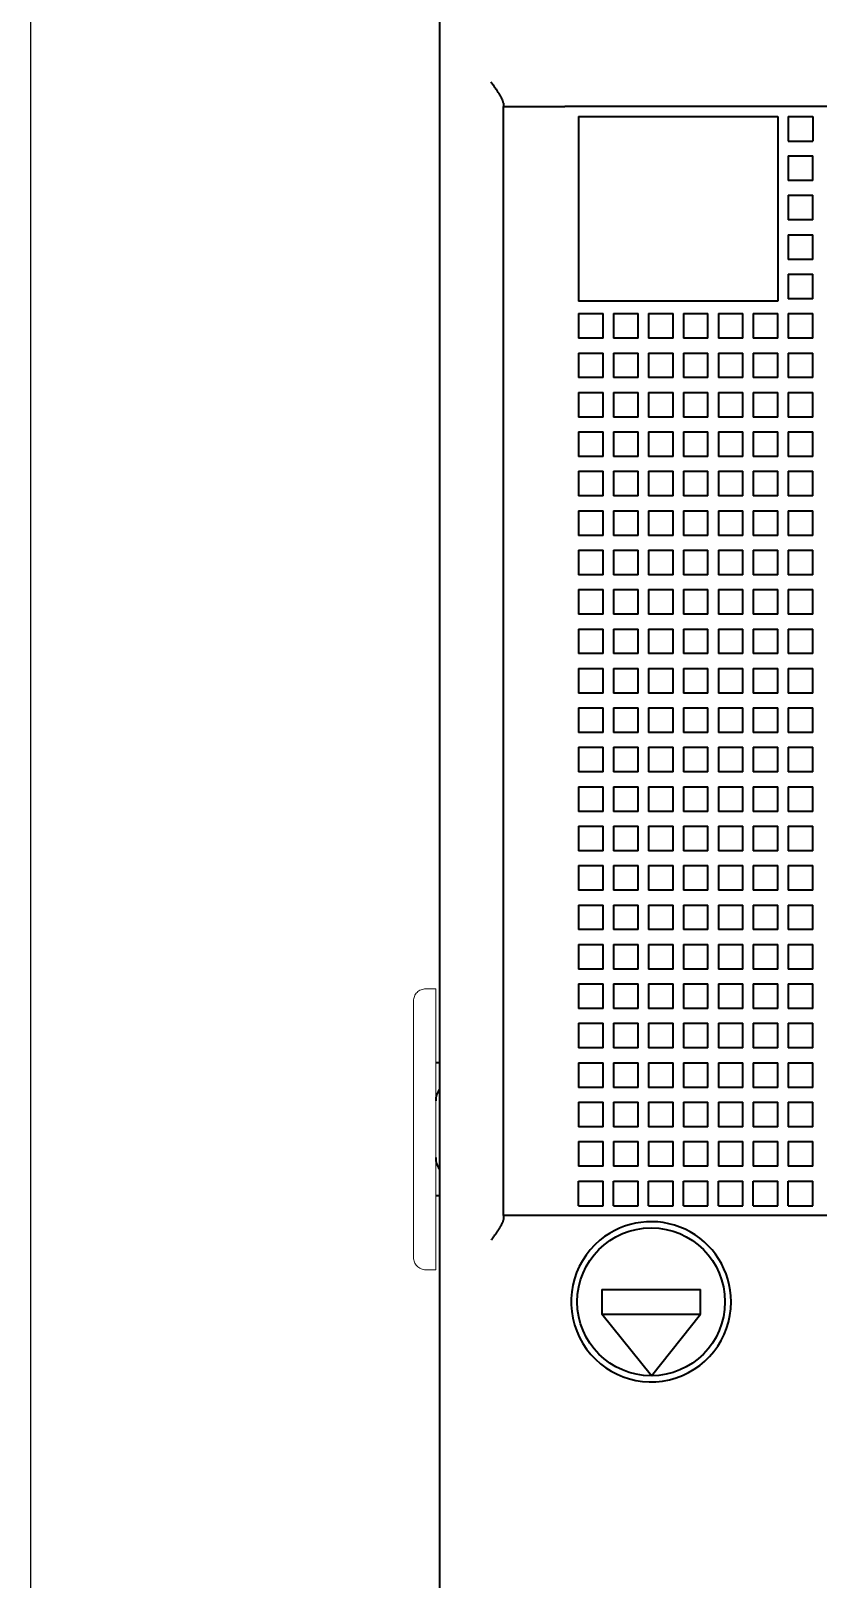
# Model space of a CAD drawing. Header units: millimetres. Extents: x -171 to 6, y 0 to 21.
# Drawn here: x -5.05 to -1.85, y 6.28 to 12.56 of the extents above; entities that cross this region are included whole.
import ezdxf

# ---------------------------------------------------------------- set-up
doc = ezdxf.new("R2010")
doc.units = ezdxf.units.MM
doc.linetypes.add('DASHSPACE', pattern=[30, 12, -18])

msp = doc.modelspace()

# ---------------------------------------------------------------- linework, layer by layer
at = {"color": 7}
msp.add_line((-5.0514, 2.8969), (-5.0514, 18.4169), dxfattribs=at)
at = {"color": 7, "lineweight": 35}
for p, q in [((-3.3927, 15.4369), (-3.3927, 5.8769)), ((-3.1327, 7.7569), (-3.1327, 12.2569)), ((3.7173, 12.2569), (-2.8827, 12.2569)), ((3.7173, 7.7569), (-2.8827, 7.7569))]:
    msp.add_line(p, q, dxfattribs=at)
at = {"color": 7, "lineweight": 35, "ltscale": 0.003349}
for p, q in [((-3.1327, 12.2703), (-3.1327, 12.2569)), ((-3.1327, 7.7569), (-3.1327, 7.7435))]:
    msp.add_line(p, q, dxfattribs=at)
at = {"color": 7, "lineweight": 35, "ltscale": 0.0625}
for p, q in [((-3.1327, 12.2569), (-2.8827, 12.2569)), ((-2.8827, 7.7569), (-3.1327, 7.7569))]:
    msp.add_line(p, q, dxfattribs=at)
at = {"color": 7, "lineweight": 35, "ltscale": 0.025}
for p, q in [((-2.8277, 12.2169), (-2.8277, 12.1169)), ((-2.8277, 12.2169), (-2.7277, 12.2169)), ((-2.6857, 12.2169), (-2.5857, 12.2169)), ((-2.5437, 12.2169), (-2.4437, 12.2169)), ((-2.4017, 12.2169), (-2.3017, 12.2169)), ((-2.2597, 12.2169), (-2.1597, 12.2169)), ((-2.1177, 12.2169), (-2.0177, 12.2169)), ((-1.9757, 12.2169), (-1.9757, 12.1169)), ((-1.9757, 12.2169), (-1.8757, 12.2169)), ((-1.8757, 12.2169), (-1.8757, 12.1169)), ((-1.9757, 12.1169), (-1.8757, 12.1169)), ((-2.8277, 12.0569), (-2.8277, 11.9569)), ((-1.9757, 12.0569), (-1.9757, 11.9569)), ((-1.9757, 12.0569), (-1.8757, 12.0569)), ((-1.8757, 11.9569), (-1.8757, 12.0569)), ((-1.8757, 11.9569), (-1.9757, 11.9569)), ((-2.8277, 11.8969), (-2.8277, 11.7969)), ((-1.9757, 11.8969), (-1.9757, 11.7969)), ((-1.9757, 11.8969), (-1.8757, 11.8969)), ((-1.8757, 11.7969), (-1.8757, 11.8969)), ((-1.8757, 11.7969), (-1.9757, 11.7969)), ((-2.8277, 11.7369), (-2.8277, 11.6369)), ((-1.9757, 11.7369), (-1.9757, 11.6369)), ((-1.9757, 11.7369), (-1.8757, 11.7369)), ((-1.8757, 11.6369), (-1.8757, 11.7369)), ((-1.8757, 11.6369), (-1.9757, 11.6369)), ((-2.8277, 11.5769), (-2.8277, 11.4769)), ((-1.9757, 11.5769), (-1.9757, 11.4769)), ((-1.9757, 11.5769), (-1.8757, 11.5769)), ((-1.8757, 11.4769), (-1.8757, 11.5769)), ((-1.8757, 11.4769), (-1.9757, 11.4769)), ((-2.8277, 11.4169), (-2.8277, 11.3169)), ((-2.8277, 11.4169), (-2.7277, 11.4169)), ((-2.7277, 11.3169), (-2.7277, 11.4169)), ((-2.6857, 11.4169), (-2.6857, 11.3169)), ((-2.6857, 11.4169), (-2.5857, 11.4169)), ((-2.5857, 11.3169), (-2.5857, 11.4169)), ((-2.5437, 11.4169), (-2.5437, 11.3169)), ((-2.5437, 11.4169), (-2.4437, 11.4169)), ((-2.4437, 11.3169), (-2.4437, 11.4169)), ((-2.4017, 11.4169), (-2.4017, 11.3169)), ((-2.4017, 11.4169), (-2.3017, 11.4169)), ((-2.3017, 11.3169), (-2.3017, 11.4169)), ((-2.2597, 11.4169), (-2.2597, 11.3169)), ((-2.2597, 11.4169), (-2.1597, 11.4169)), ((-2.1597, 11.3169), (-2.1597, 11.4169)), ((-2.1177, 11.4169), (-2.1177, 11.3169)), ((-2.1177, 11.4169), (-2.0177, 11.4169)), ((-2.0177, 11.3169), (-2.0177, 11.4169)), ((-1.9757, 11.4169), (-1.9757, 11.3169)), ((-1.9757, 11.4169), (-1.8757, 11.4169)), ((-1.8757, 11.3169), (-1.8757, 11.4169)), ((-2.7277, 11.3169), (-2.8277, 11.3169)), ((-2.5857, 11.3169), (-2.6857, 11.3169)), ((-2.4437, 11.3169), (-2.5437, 11.3169)), ((-2.3017, 11.3169), (-2.4017, 11.3169)), ((-2.1597, 11.3169), (-2.2597, 11.3169)), ((-2.0177, 11.3169), (-2.1177, 11.3169)), ((-1.8757, 11.3169), (-1.9757, 11.3169)), ((-2.8277, 11.2569), (-2.8277, 11.1569)), ((-2.8277, 11.2569), (-2.7277, 11.2569)), ((-2.7277, 11.1569), (-2.7277, 11.2569)), ((-2.6857, 11.2569), (-2.6857, 11.1569)), ((-2.6857, 11.2569), (-2.5857, 11.2569)), ((-2.5857, 11.1569), (-2.5857, 11.2569)), ((-2.5437, 11.2569), (-2.5437, 11.1569)), ((-2.5437, 11.2569), (-2.4437, 11.2569)), ((-2.4437, 11.1569), (-2.4437, 11.2569)), ((-2.4017, 11.2569), (-2.4017, 11.1569)), ((-2.4017, 11.2569), (-2.3017, 11.2569)), ((-2.3017, 11.1569), (-2.3017, 11.2569)), ((-2.2597, 11.2569), (-2.2597, 11.1569)), ((-2.2597, 11.2569), (-2.1597, 11.2569)), ((-2.1597, 11.1569), (-2.1597, 11.2569)), ((-2.1177, 11.2569), (-2.1177, 11.1569)), ((-2.1177, 11.2569), (-2.0177, 11.2569)), ((-2.0177, 11.1569), (-2.0177, 11.2569)), ((-1.9757, 11.2569), (-1.9757, 11.1569)), ((-1.9757, 11.2569), (-1.8757, 11.2569)), ((-1.8757, 11.1569), (-1.8757, 11.2569)), ((-2.7277, 11.1569), (-2.8277, 11.1569)), ((-2.5857, 11.1569), (-2.6857, 11.1569)), ((-2.4437, 11.1569), (-2.5437, 11.1569)), ((-2.3017, 11.1569), (-2.4017, 11.1569)), ((-2.1597, 11.1569), (-2.2597, 11.1569)), ((-2.0177, 11.1569), (-2.1177, 11.1569)), ((-1.8757, 11.1569), (-1.9757, 11.1569)), ((-2.8277, 11.0969), (-2.8277, 10.9969)), ((-2.8277, 11.0969), (-2.7277, 11.0969)), ((-2.7277, 10.9969), (-2.7277, 11.0969)), ((-2.6857, 11.0969), (-2.6857, 10.9969)), ((-2.6857, 11.0969), (-2.5857, 11.0969)), ((-2.5857, 10.9969), (-2.5857, 11.0969)), ((-2.5437, 11.0969), (-2.5437, 10.9969)), ((-2.5437, 11.0969), (-2.4437, 11.0969)), ((-2.4437, 10.9969), (-2.4437, 11.0969)), ((-2.4017, 11.0969), (-2.4017, 10.9969)), ((-2.4017, 11.0969), (-2.3017, 11.0969)), ((-2.3017, 10.9969), (-2.3017, 11.0969)), ((-2.2597, 11.0969), (-2.2597, 10.9969)), ((-2.2597, 11.0969), (-2.1597, 11.0969)), ((-2.1597, 10.9969), (-2.1597, 11.0969)), ((-2.1177, 11.0969), (-2.1177, 10.9969)), ((-2.1177, 11.0969), (-2.0177, 11.0969)), ((-2.0177, 10.9969), (-2.0177, 11.0969)), ((-1.9757, 11.0969), (-1.9757, 10.9969)), ((-1.9757, 11.0969), (-1.8757, 11.0969)), ((-1.8757, 10.9969), (-1.8757, 11.0969)), ((-2.7277, 10.9969), (-2.8277, 10.9969)), ((-2.5857, 10.9969), (-2.6857, 10.9969)), ((-2.4437, 10.9969), (-2.5437, 10.9969)), ((-2.3017, 10.9969), (-2.4017, 10.9969)), ((-2.1597, 10.9969), (-2.2597, 10.9969)), ((-2.0177, 10.9969), (-2.1177, 10.9969)), ((-1.8757, 10.9969), (-1.9757, 10.9969)), ((-2.8277, 10.9369), (-2.8277, 10.8369)), ((-2.8277, 10.9369), (-2.7277, 10.9369)), ((-2.7277, 10.8369), (-2.7277, 10.9369)), ((-2.6857, 10.9369), (-2.6857, 10.8369)), ((-2.6857, 10.9369), (-2.5857, 10.9369)), ((-2.5857, 10.8369), (-2.5857, 10.9369)), ((-2.5437, 10.9369), (-2.5437, 10.8369)), ((-2.5437, 10.9369), (-2.4437, 10.9369)), ((-2.4437, 10.8369), (-2.4437, 10.9369)), ((-2.4017, 10.9369), (-2.4017, 10.8369)), ((-2.4017, 10.9369), (-2.3017, 10.9369)), ((-2.3017, 10.8369), (-2.3017, 10.9369)), ((-2.2597, 10.9369), (-2.2597, 10.8369)), ((-2.2597, 10.9369), (-2.1597, 10.9369)), ((-2.1597, 10.8369), (-2.1597, 10.9369)), ((-2.1177, 10.9369), (-2.1177, 10.8369)), ((-2.1177, 10.9369), (-2.0177, 10.9369)), ((-2.0177, 10.8369), (-2.0177, 10.9369)), ((-1.9757, 10.9369), (-1.9757, 10.8369)), ((-1.9757, 10.9369), (-1.8757, 10.9369)), ((-1.8757, 10.8369), (-1.8757, 10.9369)), ((-2.7277, 10.8369), (-2.8277, 10.8369)), ((-2.5857, 10.8369), (-2.6857, 10.8369)), ((-2.4437, 10.8369), (-2.5437, 10.8369)), ((-2.3017, 10.8369), (-2.4017, 10.8369)), ((-2.1597, 10.8369), (-2.2597, 10.8369)), ((-2.0177, 10.8369), (-2.1177, 10.8369)), ((-1.8757, 10.8369), (-1.9757, 10.8369)), ((-2.8277, 10.7769), (-2.8277, 10.6769)), ((-2.8277, 10.7769), (-2.7277, 10.7769)), ((-2.7277, 10.6769), (-2.7277, 10.7769)), ((-2.6857, 10.7769), (-2.6857, 10.6769)), ((-2.6857, 10.7769), (-2.5857, 10.7769)), ((-2.5857, 10.6769), (-2.5857, 10.7769)), ((-2.5437, 10.7769), (-2.5437, 10.6769)), ((-2.5437, 10.7769), (-2.4437, 10.7769)), ((-2.4437, 10.6769), (-2.4437, 10.7769)), ((-2.4017, 10.7769), (-2.4017, 10.6769)), ((-2.4017, 10.7769), (-2.3017, 10.7769)), ((-2.3017, 10.6769), (-2.3017, 10.7769)), ((-2.2597, 10.7769), (-2.2597, 10.6769)), ((-2.2597, 10.7769), (-2.1597, 10.7769)), ((-2.1597, 10.6769), (-2.1597, 10.7769)), ((-2.1177, 10.7769), (-2.1177, 10.6769)), ((-2.1177, 10.7769), (-2.0177, 10.7769)), ((-2.0177, 10.6769), (-2.0177, 10.7769)), ((-1.9757, 10.7769), (-1.9757, 10.6769)), ((-1.9757, 10.7769), (-1.8757, 10.7769)), ((-1.8757, 10.6769), (-1.8757, 10.7769)), ((-2.7277, 10.6769), (-2.8277, 10.6769)), ((-2.8277, 10.6169), (-2.8277, 10.5169)), ((-2.8277, 10.6169), (-2.7277, 10.6169)), ((-2.7277, 10.5169), (-2.7277, 10.6169)), ((-2.5857, 10.6769), (-2.6857, 10.6769)), ((-2.6857, 10.6169), (-2.6857, 10.5169)), ((-2.6857, 10.6169), (-2.5857, 10.6169)), ((-2.5857, 10.5169), (-2.5857, 10.6169)), ((-2.4437, 10.6769), (-2.5437, 10.6769)), ((-2.5437, 10.6169), (-2.5437, 10.5169)), ((-2.5437, 10.6169), (-2.4437, 10.6169)), ((-2.4437, 10.5169), (-2.4437, 10.6169)), ((-2.3017, 10.6769), (-2.4017, 10.6769)), ((-2.4017, 10.6169), (-2.4017, 10.5169)), ((-2.4017, 10.6169), (-2.3017, 10.6169)), ((-2.3017, 10.5169), (-2.3017, 10.6169)), ((-2.1597, 10.6769), (-2.2597, 10.6769)), ((-2.2597, 10.6169), (-2.2597, 10.5169)), ((-2.2597, 10.6169), (-2.1597, 10.6169)), ((-2.1597, 10.5169), (-2.1597, 10.6169)), ((-2.0177, 10.6769), (-2.1177, 10.6769)), ((-2.1177, 10.6169), (-2.1177, 10.5169)), ((-2.1177, 10.6169), (-2.0177, 10.6169)), ((-2.0177, 10.5169), (-2.0177, 10.6169)), ((-1.8757, 10.6769), (-1.9757, 10.6769)), ((-1.9757, 10.6169), (-1.9757, 10.5169)), ((-1.9757, 10.6169), (-1.8757, 10.6169)), ((-1.8757, 10.5169), (-1.8757, 10.6169)), ((-2.7277, 10.5169), (-2.8277, 10.5169)), ((-2.5857, 10.5169), (-2.6857, 10.5169)), ((-2.4437, 10.5169), (-2.5437, 10.5169)), ((-2.3017, 10.5169), (-2.4017, 10.5169)), ((-2.1597, 10.5169), (-2.2597, 10.5169)), ((-2.0177, 10.5169), (-2.1177, 10.5169)), ((-1.8757, 10.5169), (-1.9757, 10.5169)), ((-2.8277, 10.4569), (-2.8277, 10.3569)), ((-2.8277, 10.4569), (-2.7277, 10.4569)), ((-2.7277, 10.3569), (-2.7277, 10.4569)), ((-2.6857, 10.4569), (-2.6857, 10.3569)), ((-2.6857, 10.4569), (-2.5857, 10.4569)), ((-2.5857, 10.3569), (-2.5857, 10.4569)), ((-2.5437, 10.4569), (-2.5437, 10.3569)), ((-2.5437, 10.4569), (-2.4437, 10.4569)), ((-2.4437, 10.3569), (-2.4437, 10.4569)), ((-2.4017, 10.4569), (-2.4017, 10.3569)), ((-2.4017, 10.4569), (-2.3017, 10.4569)), ((-2.3017, 10.3569), (-2.3017, 10.4569)), ((-2.2597, 10.4569), (-2.2597, 10.3569)), ((-2.2597, 10.4569), (-2.1597, 10.4569)), ((-2.1597, 10.3569), (-2.1597, 10.4569)), ((-2.1177, 10.4569), (-2.1177, 10.3569)), ((-2.1177, 10.4569), (-2.0177, 10.4569)), ((-2.0177, 10.3569), (-2.0177, 10.4569)), ((-1.9757, 10.4569), (-1.9757, 10.3569)), ((-1.9757, 10.4569), (-1.8757, 10.4569)), ((-1.8757, 10.3569), (-1.8757, 10.4569)), ((-2.7277, 10.3569), (-2.8277, 10.3569)), ((-2.5857, 10.3569), (-2.6857, 10.3569)), ((-2.4437, 10.3569), (-2.5437, 10.3569)), ((-2.3017, 10.3569), (-2.4017, 10.3569)), ((-2.1597, 10.3569), (-2.2597, 10.3569)), ((-2.0177, 10.3569), (-2.1177, 10.3569)), ((-1.8757, 10.3569), (-1.9757, 10.3569)), ((-2.8277, 10.2969), (-2.8277, 10.1969)), ((-2.8277, 10.2969), (-2.7277, 10.2969)), ((-2.7277, 10.1969), (-2.7277, 10.2969)), ((-2.6857, 10.2969), (-2.6857, 10.1969)), ((-2.6857, 10.2969), (-2.5857, 10.2969)), ((-2.5857, 10.1969), (-2.5857, 10.2969)), ((-2.5437, 10.2969), (-2.5437, 10.1969)), ((-2.5437, 10.2969), (-2.4437, 10.2969)), ((-2.4437, 10.1969), (-2.4437, 10.2969)), ((-2.4017, 10.2969), (-2.4017, 10.1969)), ((-2.4017, 10.2969), (-2.3017, 10.2969)), ((-2.3017, 10.1969), (-2.3017, 10.2969)), ((-2.2597, 10.2969), (-2.2597, 10.1969)), ((-2.2597, 10.2969), (-2.1597, 10.2969)), ((-2.1597, 10.1969), (-2.1597, 10.2969)), ((-2.1177, 10.2969), (-2.1177, 10.1969)), ((-2.1177, 10.2969), (-2.0177, 10.2969)), ((-2.0177, 10.1969), (-2.0177, 10.2969)), ((-1.9757, 10.2969), (-1.9757, 10.1969)), ((-1.9757, 10.2969), (-1.8757, 10.2969)), ((-1.8757, 10.1969), (-1.8757, 10.2969)), ((-2.7277, 10.1969), (-2.8277, 10.1969)), ((-2.5857, 10.1969), (-2.6857, 10.1969)), ((-2.4437, 10.1969), (-2.5437, 10.1969)), ((-2.3017, 10.1969), (-2.4017, 10.1969)), ((-2.1597, 10.1969), (-2.2597, 10.1969)), ((-2.0177, 10.1969), (-2.1177, 10.1969)), ((-1.8757, 10.1969), (-1.9757, 10.1969)), ((-2.8277, 10.1369), (-2.8277, 10.0369)), ((-2.8277, 10.1369), (-2.7277, 10.1369)), ((-2.7277, 10.0369), (-2.7277, 10.1369)), ((-2.6857, 10.1369), (-2.6857, 10.0369)), ((-2.6857, 10.1369), (-2.5857, 10.1369)), ((-2.5857, 10.0369), (-2.5857, 10.1369)), ((-2.5437, 10.1369), (-2.5437, 10.0369)), ((-2.5437, 10.1369), (-2.4437, 10.1369)), ((-2.4437, 10.0369), (-2.4437, 10.1369)), ((-2.4017, 10.1369), (-2.4017, 10.0369)), ((-2.4017, 10.1369), (-2.3017, 10.1369)), ((-2.3017, 10.0369), (-2.3017, 10.1369)), ((-2.2597, 10.1369), (-2.2597, 10.0369)), ((-2.2597, 10.1369), (-2.1597, 10.1369)), ((-2.1597, 10.0369), (-2.1597, 10.1369)), ((-2.1177, 10.1369), (-2.1177, 10.0369)), ((-2.1177, 10.1369), (-2.0177, 10.1369)), ((-2.0177, 10.0369), (-2.0177, 10.1369)), ((-1.9757, 10.1369), (-1.9757, 10.0369)), ((-1.9757, 10.1369), (-1.8757, 10.1369)), ((-1.8757, 10.0369), (-1.8757, 10.1369)), ((-2.7277, 10.0369), (-2.8277, 10.0369)), ((-2.5857, 10.0369), (-2.6857, 10.0369)), ((-2.4437, 10.0369), (-2.5437, 10.0369)), ((-2.3017, 10.0369), (-2.4017, 10.0369)), ((-2.1597, 10.0369), (-2.2597, 10.0369)), ((-2.0177, 10.0369), (-2.1177, 10.0369)), ((-1.8757, 10.0369), (-1.9757, 10.0369)), ((-2.8277, 9.9769), (-2.8277, 9.8769)), ((-2.8277, 9.9769), (-2.7277, 9.9769)), ((-2.7277, 9.8769), (-2.7277, 9.9769)), ((-2.6857, 9.9769), (-2.6857, 9.8769)), ((-2.6857, 9.9769), (-2.5857, 9.9769)), ((-2.5857, 9.8769), (-2.5857, 9.9769)), ((-2.5437, 9.9769), (-2.5437, 9.8769)), ((-2.5437, 9.9769), (-2.4437, 9.9769)), ((-2.4437, 9.8769), (-2.4437, 9.9769)), ((-2.4017, 9.9769), (-2.4017, 9.8769)), ((-2.4017, 9.9769), (-2.3017, 9.9769)), ((-2.3017, 9.8769), (-2.3017, 9.9769)), ((-2.2597, 9.9769), (-2.2597, 9.8769)), ((-2.2597, 9.9769), (-2.1597, 9.9769)), ((-2.1597, 9.8769), (-2.1597, 9.9769)), ((-2.1177, 9.9769), (-2.1177, 9.8769)), ((-2.1177, 9.9769), (-2.0177, 9.9769)), ((-2.0177, 9.8769), (-2.0177, 9.9769)), ((-1.9757, 9.9769), (-1.9757, 9.8769)), ((-1.9757, 9.9769), (-1.8757, 9.9769)), ((-1.8757, 9.8769), (-1.8757, 9.9769)), ((-2.7277, 9.8769), (-2.8277, 9.8769)), ((-2.5857, 9.8769), (-2.6857, 9.8769)), ((-2.4437, 9.8769), (-2.5437, 9.8769)), ((-2.3017, 9.8769), (-2.4017, 9.8769)), ((-2.1597, 9.8769), (-2.2597, 9.8769)), ((-2.0177, 9.8769), (-2.1177, 9.8769)), ((-1.8757, 9.8769), (-1.9757, 9.8769)), ((-2.8277, 9.8169), (-2.8277, 9.7169)), ((-2.8277, 9.8169), (-2.7277, 9.8169)), ((-2.7277, 9.7169), (-2.7277, 9.8169)), ((-2.6857, 9.8169), (-2.6857, 9.7169)), ((-2.6857, 9.8169), (-2.5857, 9.8169)), ((-2.5857, 9.7169), (-2.5857, 9.8169)), ((-2.5437, 9.8169), (-2.5437, 9.7169)), ((-2.5437, 9.8169), (-2.4437, 9.8169)), ((-2.4437, 9.7169), (-2.4437, 9.8169)), ((-2.4017, 9.8169), (-2.4017, 9.7169)), ((-2.4017, 9.8169), (-2.3017, 9.8169)), ((-2.3017, 9.7169), (-2.3017, 9.8169)), ((-2.2597, 9.8169), (-2.2597, 9.7169)), ((-2.2597, 9.8169), (-2.1597, 9.8169)), ((-2.1597, 9.7169), (-2.1597, 9.8169)), ((-2.1177, 9.8169), (-2.1177, 9.7169)), ((-2.1177, 9.8169), (-2.0177, 9.8169)), ((-2.0177, 9.7169), (-2.0177, 9.8169)), ((-1.9757, 9.8169), (-1.9757, 9.7169)), ((-1.9757, 9.8169), (-1.8757, 9.8169)), ((-1.8757, 9.7169), (-1.8757, 9.8169)), ((-2.7277, 9.7169), (-2.8277, 9.7169)), ((-2.5857, 9.7169), (-2.6857, 9.7169)), ((-2.4437, 9.7169), (-2.5437, 9.7169)), ((-2.3017, 9.7169), (-2.4017, 9.7169)), ((-2.1597, 9.7169), (-2.2597, 9.7169)), ((-2.0177, 9.7169), (-2.1177, 9.7169)), ((-1.8757, 9.7169), (-1.9757, 9.7169)), ((-2.8277, 9.6569), (-2.8277, 9.5569)), ((-2.8277, 9.6569), (-2.7277, 9.6569)), ((-2.7277, 9.5569), (-2.7277, 9.6569)), ((-2.6857, 9.6569), (-2.6857, 9.5569)), ((-2.6857, 9.6569), (-2.5857, 9.6569)), ((-2.5857, 9.5569), (-2.5857, 9.6569)), ((-2.5437, 9.6569), (-2.5437, 9.5569)), ((-2.5437, 9.6569), (-2.4437, 9.6569)), ((-2.4437, 9.5569), (-2.4437, 9.6569)), ((-2.4017, 9.6569), (-2.4017, 9.5569)), ((-2.4017, 9.6569), (-2.3017, 9.6569)), ((-2.3017, 9.5569), (-2.3017, 9.6569)), ((-2.2597, 9.6569), (-2.2597, 9.5569)), ((-2.2597, 9.6569), (-2.1597, 9.6569)), ((-2.1597, 9.5569), (-2.1597, 9.6569)), ((-2.1177, 9.6569), (-2.1177, 9.5569)), ((-2.1177, 9.6569), (-2.0177, 9.6569)), ((-2.0177, 9.5569), (-2.0177, 9.6569)), ((-1.9757, 9.6569), (-1.9757, 9.5569)), ((-1.9757, 9.6569), (-1.8757, 9.6569)), ((-1.8757, 9.5569), (-1.8757, 9.6569)), ((-2.7277, 9.5569), (-2.8277, 9.5569)), ((-2.5857, 9.5569), (-2.6857, 9.5569)), ((-2.4437, 9.5569), (-2.5437, 9.5569)), ((-2.3017, 9.5569), (-2.4017, 9.5569)), ((-2.1597, 9.5569), (-2.2597, 9.5569)), ((-2.0177, 9.5569), (-2.1177, 9.5569)), ((-1.8757, 9.5569), (-1.9757, 9.5569)), ((-2.8277, 9.4969), (-2.8277, 9.3969)), ((-2.8277, 9.4969), (-2.7277, 9.4969)), ((-2.7277, 9.3969), (-2.7277, 9.4969)), ((-2.6857, 9.4969), (-2.6857, 9.3969)), ((-2.6857, 9.4969), (-2.5857, 9.4969)), ((-2.5857, 9.3969), (-2.5857, 9.4969)), ((-2.5437, 9.4969), (-2.5437, 9.3969)), ((-2.5437, 9.4969), (-2.4437, 9.4969)), ((-2.4437, 9.3969), (-2.4437, 9.4969)), ((-2.4017, 9.4969), (-2.4017, 9.3969)), ((-2.4017, 9.4969), (-2.3017, 9.4969)), ((-2.3017, 9.3969), (-2.3017, 9.4969)), ((-2.2597, 9.4969), (-2.2597, 9.3969)), ((-2.2597, 9.4969), (-2.1597, 9.4969)), ((-2.1597, 9.3969), (-2.1597, 9.4969)), ((-2.1177, 9.4969), (-2.1177, 9.3969)), ((-2.1177, 9.4969), (-2.0177, 9.4969)), ((-2.0177, 9.3969), (-2.0177, 9.4969)), ((-1.9757, 9.4969), (-1.9757, 9.3969)), ((-1.9757, 9.4969), (-1.8757, 9.4969)), ((-1.8757, 9.3969), (-1.8757, 9.4969)), ((-2.7277, 9.3969), (-2.8277, 9.3969)), ((-2.5857, 9.3969), (-2.6857, 9.3969)), ((-2.4437, 9.3969), (-2.5437, 9.3969)), ((-2.3017, 9.3969), (-2.4017, 9.3969)), ((-2.1597, 9.3969), (-2.2597, 9.3969)), ((-2.0177, 9.3969), (-2.1177, 9.3969)), ((-1.8757, 9.3969), (-1.9757, 9.3969)), ((-2.8277, 9.3369), (-2.8277, 9.2369)), ((-2.8277, 9.3369), (-2.7277, 9.3369)), ((-2.7277, 9.2369), (-2.7277, 9.3369)), ((-2.6857, 9.3369), (-2.6857, 9.2369)), ((-2.6857, 9.3369), (-2.5857, 9.3369)), ((-2.5857, 9.2369), (-2.5857, 9.3369)), ((-2.5437, 9.3369), (-2.5437, 9.2369)), ((-2.5437, 9.3369), (-2.4437, 9.3369)), ((-2.4437, 9.2369), (-2.4437, 9.3369)), ((-2.4017, 9.3369), (-2.4017, 9.2369)), ((-2.4017, 9.3369), (-2.3017, 9.3369)), ((-2.3017, 9.2369), (-2.3017, 9.3369)), ((-2.2597, 9.3369), (-2.2597, 9.2369)), ((-2.2597, 9.3369), (-2.1597, 9.3369)), ((-2.1597, 9.2369), (-2.1597, 9.3369)), ((-2.1177, 9.3369), (-2.1177, 9.2369)), ((-2.1177, 9.3369), (-2.0177, 9.3369)), ((-2.0177, 9.2369), (-2.0177, 9.3369)), ((-1.9757, 9.3369), (-1.9757, 9.2369)), ((-1.9757, 9.3369), (-1.8757, 9.3369)), ((-1.8757, 9.2369), (-1.8757, 9.3369)), ((-2.7277, 9.2369), (-2.8277, 9.2369)), ((-2.5857, 9.2369), (-2.6857, 9.2369)), ((-2.4437, 9.2369), (-2.5437, 9.2369)), ((-2.3017, 9.2369), (-2.4017, 9.2369)), ((-2.1597, 9.2369), (-2.2597, 9.2369)), ((-2.0177, 9.2369), (-2.1177, 9.2369)), ((-1.8757, 9.2369), (-1.9757, 9.2369)), ((-2.8277, 9.1769), (-2.8277, 9.0769)), ((-2.8277, 9.1769), (-2.7277, 9.1769)), ((-2.7277, 9.0769), (-2.7277, 9.1769)), ((-2.6857, 9.1769), (-2.6857, 9.0769)), ((-2.6857, 9.1769), (-2.5857, 9.1769)), ((-2.5857, 9.0769), (-2.5857, 9.1769)), ((-2.5437, 9.1769), (-2.5437, 9.0769)), ((-2.5437, 9.1769), (-2.4437, 9.1769)), ((-2.4437, 9.0769), (-2.4437, 9.1769)), ((-2.4017, 9.1769), (-2.4017, 9.0769)), ((-2.4017, 9.1769), (-2.3017, 9.1769)), ((-2.3017, 9.0769), (-2.3017, 9.1769)), ((-2.2597, 9.1769), (-2.2597, 9.0769)), ((-2.2597, 9.1769), (-2.1597, 9.1769)), ((-2.1597, 9.0769), (-2.1597, 9.1769)), ((-2.1177, 9.1769), (-2.1177, 9.0769)), ((-2.1177, 9.1769), (-2.0177, 9.1769)), ((-2.0177, 9.0769), (-2.0177, 9.1769)), ((-1.9757, 9.1769), (-1.9757, 9.0769)), ((-1.9757, 9.1769), (-1.8757, 9.1769)), ((-1.8757, 9.0769), (-1.8757, 9.1769)), ((-2.7277, 9.0769), (-2.8277, 9.0769)), ((-2.5857, 9.0769), (-2.6857, 9.0769)), ((-2.4437, 9.0769), (-2.5437, 9.0769)), ((-2.3017, 9.0769), (-2.4017, 9.0769)), ((-2.1597, 9.0769), (-2.2597, 9.0769)), ((-2.0177, 9.0769), (-2.1177, 9.0769)), ((-1.8757, 9.0769), (-1.9757, 9.0769)), ((-2.8277, 9.0169), (-2.8277, 8.9169)), ((-2.8277, 9.0169), (-2.7277, 9.0169)), ((-2.7277, 8.9169), (-2.7277, 9.0169)), ((-2.6857, 9.0169), (-2.6857, 8.9169)), ((-2.6857, 9.0169), (-2.5857, 9.0169)), ((-2.5857, 8.9169), (-2.5857, 9.0169)), ((-2.5437, 9.0169), (-2.5437, 8.9169)), ((-2.5437, 9.0169), (-2.4437, 9.0169)), ((-2.4437, 8.9169), (-2.4437, 9.0169)), ((-2.4017, 9.0169), (-2.4017, 8.9169)), ((-2.4017, 9.0169), (-2.3017, 9.0169)), ((-2.3017, 8.9169), (-2.3017, 9.0169)), ((-2.2597, 9.0169), (-2.2597, 8.9169)), ((-2.2597, 9.0169), (-2.1597, 9.0169)), ((-2.1597, 8.9169), (-2.1597, 9.0169)), ((-2.1177, 9.0169), (-2.1177, 8.9169)), ((-2.1177, 9.0169), (-2.0177, 9.0169)), ((-2.0177, 8.9169), (-2.0177, 9.0169)), ((-1.9757, 9.0169), (-1.9757, 8.9169)), ((-1.9757, 9.0169), (-1.8757, 9.0169)), ((-1.8757, 8.9169), (-1.8757, 9.0169)), ((-2.7277, 8.9169), (-2.8277, 8.9169)), ((-2.5857, 8.9169), (-2.6857, 8.9169)), ((-2.4437, 8.9169), (-2.5437, 8.9169)), ((-2.3017, 8.9169), (-2.4017, 8.9169)), ((-2.1597, 8.9169), (-2.2597, 8.9169)), ((-2.0177, 8.9169), (-2.1177, 8.9169)), ((-1.8757, 8.9169), (-1.9757, 8.9169)), ((-2.8277, 8.8569), (-2.8277, 8.7569)), ((-2.8277, 8.8569), (-2.7277, 8.8569)), ((-2.7277, 8.7569), (-2.7277, 8.8569)), ((-2.6857, 8.8569), (-2.6857, 8.7569)), ((-2.6857, 8.8569), (-2.5857, 8.8569)), ((-2.5857, 8.7569), (-2.5857, 8.8569)), ((-2.5437, 8.8569), (-2.5437, 8.7569)), ((-2.5437, 8.8569), (-2.4437, 8.8569)), ((-2.4437, 8.7569), (-2.4437, 8.8569)), ((-2.4017, 8.8569), (-2.4017, 8.7569)), ((-2.4017, 8.8569), (-2.3017, 8.8569)), ((-2.3017, 8.7569), (-2.3017, 8.8569)), ((-2.2597, 8.8569), (-2.2597, 8.7569)), ((-2.2597, 8.8569), (-2.1597, 8.8569)), ((-2.1597, 8.7569), (-2.1597, 8.8569)), ((-2.1177, 8.8569), (-2.1177, 8.7569)), ((-2.1177, 8.8569), (-2.0177, 8.8569)), ((-2.0177, 8.7569), (-2.0177, 8.8569)), ((-1.9757, 8.8569), (-1.9757, 8.7569)), ((-1.9757, 8.8569), (-1.8757, 8.8569)), ((-1.8757, 8.7569), (-1.8757, 8.8569)), ((-2.7277, 8.7569), (-2.8277, 8.7569)), ((-2.5857, 8.7569), (-2.6857, 8.7569)), ((-2.4437, 8.7569), (-2.5437, 8.7569)), ((-2.3017, 8.7569), (-2.4017, 8.7569)), ((-2.1597, 8.7569), (-2.2597, 8.7569)), ((-2.0177, 8.7569), (-2.1177, 8.7569)), ((-1.8757, 8.7569), (-1.9757, 8.7569)), ((-2.8277, 8.6969), (-2.8277, 8.5969)), ((-2.8277, 8.6969), (-2.7277, 8.6969)), ((-2.7277, 8.5969), (-2.7277, 8.6969)), ((-2.6857, 8.6969), (-2.6857, 8.5969)), ((-2.6857, 8.6969), (-2.5857, 8.6969)), ((-2.5857, 8.5969), (-2.5857, 8.6969)), ((-2.5437, 8.6969), (-2.5437, 8.5969)), ((-2.5437, 8.6969), (-2.4437, 8.6969)), ((-2.4437, 8.5969), (-2.4437, 8.6969)), ((-2.4017, 8.6969), (-2.4017, 8.5969)), ((-2.4017, 8.6969), (-2.3017, 8.6969)), ((-2.3017, 8.5969), (-2.3017, 8.6969)), ((-2.2597, 8.6969), (-2.2597, 8.5969)), ((-2.2597, 8.6969), (-2.1597, 8.6969)), ((-2.1597, 8.5969), (-2.1597, 8.6969)), ((-2.1177, 8.6969), (-2.1177, 8.5969)), ((-2.1177, 8.6969), (-2.0177, 8.6969)), ((-2.0177, 8.5969), (-2.0177, 8.6969)), ((-1.9757, 8.6969), (-1.9757, 8.5969)), ((-1.9757, 8.6969), (-1.8757, 8.6969)), ((-1.8757, 8.5969), (-1.8757, 8.6969)), ((-2.7277, 8.5969), (-2.8277, 8.5969)), ((-2.5857, 8.5969), (-2.6857, 8.5969)), ((-2.4437, 8.5969), (-2.5437, 8.5969)), ((-2.3017, 8.5969), (-2.4017, 8.5969)), ((-2.1597, 8.5969), (-2.2597, 8.5969)), ((-2.0177, 8.5969), (-2.1177, 8.5969)), ((-1.8757, 8.5969), (-1.9757, 8.5969)), ((-2.8277, 8.5369), (-2.8277, 8.4369)), ((-2.8277, 8.5369), (-2.7277, 8.5369)), ((-2.7277, 8.4369), (-2.7277, 8.5369)), ((-2.6857, 8.5369), (-2.6857, 8.4369)), ((-2.6857, 8.5369), (-2.5857, 8.5369)), ((-2.5857, 8.4369), (-2.5857, 8.5369)), ((-2.5437, 8.5369), (-2.5437, 8.4369)), ((-2.5437, 8.5369), (-2.4437, 8.5369)), ((-2.4437, 8.4369), (-2.4437, 8.5369)), ((-2.4017, 8.5369), (-2.4017, 8.4369)), ((-2.4017, 8.5369), (-2.3017, 8.5369)), ((-2.3017, 8.4369), (-2.3017, 8.5369)), ((-2.2597, 8.5369), (-2.2597, 8.4369)), ((-2.2597, 8.5369), (-2.1597, 8.5369)), ((-2.1597, 8.4369), (-2.1597, 8.5369)), ((-2.1177, 8.5369), (-2.1177, 8.4369)), ((-2.1177, 8.5369), (-2.0177, 8.5369)), ((-2.0177, 8.4369), (-2.0177, 8.5369)), ((-1.9757, 8.5369), (-1.9757, 8.4369)), ((-1.9757, 8.5369), (-1.8757, 8.5369)), ((-1.8757, 8.4369), (-1.8757, 8.5369)), ((-2.7277, 8.4369), (-2.8277, 8.4369)), ((-2.5857, 8.4369), (-2.6857, 8.4369)), ((-2.4437, 8.4369), (-2.5437, 8.4369)), ((-2.3017, 8.4369), (-2.4017, 8.4369)), ((-2.1597, 8.4369), (-2.2597, 8.4369)), ((-2.0177, 8.4369), (-2.1177, 8.4369)), ((-1.8757, 8.4369), (-1.9757, 8.4369)), ((-2.8277, 8.3769), (-2.8277, 8.2769)), ((-2.8277, 8.3769), (-2.7277, 8.3769)), ((-2.7277, 8.2769), (-2.7277, 8.3769)), ((-2.6857, 8.3769), (-2.6857, 8.2769)), ((-2.6857, 8.3769), (-2.5857, 8.3769)), ((-2.5857, 8.2769), (-2.5857, 8.3769)), ((-2.5437, 8.3769), (-2.5437, 8.2769)), ((-2.5437, 8.3769), (-2.4437, 8.3769)), ((-2.4437, 8.2769), (-2.4437, 8.3769)), ((-2.4017, 8.3769), (-2.4017, 8.2769)), ((-2.4017, 8.3769), (-2.3017, 8.3769)), ((-2.3017, 8.2769), (-2.3017, 8.3769)), ((-2.2597, 8.3769), (-2.2597, 8.2769)), ((-2.2597, 8.3769), (-2.1597, 8.3769)), ((-2.1597, 8.2769), (-2.1597, 8.3769)), ((-2.1177, 8.3769), (-2.1177, 8.2769)), ((-2.1177, 8.3769), (-2.0177, 8.3769)), ((-2.0177, 8.2769), (-2.0177, 8.3769)), ((-1.9757, 8.3769), (-1.9757, 8.2769)), ((-1.9757, 8.3769), (-1.8757, 8.3769)), ((-1.8757, 8.2769), (-1.8757, 8.3769)), ((-2.7277, 8.2769), (-2.8277, 8.2769)), ((-2.5857, 8.2769), (-2.6857, 8.2769)), ((-2.4437, 8.2769), (-2.5437, 8.2769)), ((-2.3017, 8.2769), (-2.4017, 8.2769)), ((-2.1597, 8.2769), (-2.2597, 8.2769)), ((-2.0177, 8.2769), (-2.1177, 8.2769)), ((-1.8757, 8.2769), (-1.9757, 8.2769)), ((-2.8277, 8.2169), (-2.8277, 8.1169)), ((-2.8277, 8.2169), (-2.7277, 8.2169)), ((-2.7277, 8.1169), (-2.7277, 8.2169)), ((-2.6857, 8.2169), (-2.6857, 8.1169)), ((-2.6857, 8.2169), (-2.5857, 8.2169)), ((-2.5857, 8.1169), (-2.5857, 8.2169)), ((-2.5437, 8.2169), (-2.5437, 8.1169)), ((-2.5437, 8.2169), (-2.4437, 8.2169)), ((-2.4437, 8.1169), (-2.4437, 8.2169)), ((-2.4017, 8.2169), (-2.4017, 8.1169)), ((-2.4017, 8.2169), (-2.3017, 8.2169)), ((-2.3017, 8.1169), (-2.3017, 8.2169)), ((-2.2597, 8.2169), (-2.2597, 8.1169)), ((-2.2597, 8.2169), (-2.1597, 8.2169)), ((-2.1597, 8.1169), (-2.1597, 8.2169)), ((-2.1177, 8.2169), (-2.1177, 8.1169)), ((-2.1177, 8.2169), (-2.0177, 8.2169)), ((-2.0177, 8.1169), (-2.0177, 8.2169)), ((-1.9757, 8.2169), (-1.9757, 8.1169)), ((-1.9757, 8.2169), (-1.8757, 8.2169)), ((-1.8757, 8.1169), (-1.8757, 8.2169)), ((-2.7277, 8.1169), (-2.8277, 8.1169)), ((-2.5857, 8.1169), (-2.6857, 8.1169)), ((-2.4437, 8.1169), (-2.5437, 8.1169)), ((-2.3017, 8.1169), (-2.4017, 8.1169)), ((-2.1597, 8.1169), (-2.2597, 8.1169)), ((-2.0177, 8.1169), (-2.1177, 8.1169)), ((-1.8757, 8.1169), (-1.9757, 8.1169)), ((-2.8277, 8.0569), (-2.8277, 7.9569)), ((-2.8277, 8.0569), (-2.7277, 8.0569)), ((-2.7277, 7.9569), (-2.7277, 8.0569)), ((-2.6857, 8.0569), (-2.6857, 7.9569)), ((-2.6857, 8.0569), (-2.5857, 8.0569)), ((-2.5857, 7.9569), (-2.5857, 8.0569)), ((-2.5437, 8.0569), (-2.5437, 7.9569)), ((-2.5437, 8.0569), (-2.4437, 8.0569)), ((-2.4437, 7.9569), (-2.4437, 8.0569)), ((-2.4017, 8.0569), (-2.4017, 7.9569)), ((-2.4017, 8.0569), (-2.3017, 8.0569)), ((-2.3017, 7.9569), (-2.3017, 8.0569)), ((-2.2597, 8.0569), (-2.2597, 7.9569)), ((-2.2597, 8.0569), (-2.1597, 8.0569)), ((-2.1597, 7.9569), (-2.1597, 8.0569)), ((-2.1177, 8.0569), (-2.1177, 7.9569)), ((-2.1177, 8.0569), (-2.0177, 8.0569)), ((-2.0177, 7.9569), (-2.0177, 8.0569)), ((-1.9757, 8.0569), (-1.9757, 7.9569)), ((-1.9757, 8.0569), (-1.8757, 8.0569)), ((-1.8757, 7.9569), (-1.8757, 8.0569)), ((-2.7277, 7.9569), (-2.8277, 7.9569)), ((-2.5857, 7.9569), (-2.6857, 7.9569)), ((-2.4437, 7.9569), (-2.5437, 7.9569)), ((-2.3017, 7.9569), (-2.4017, 7.9569)), ((-2.1597, 7.9569), (-2.2597, 7.9569)), ((-2.0177, 7.9569), (-2.1177, 7.9569)), ((-1.8757, 7.9569), (-1.9757, 7.9569)), ((-2.8277, 7.7969), (-2.8277, 7.8969)), ((-2.8277, 7.8969), (-2.7277, 7.8969)), ((-2.7277, 7.7969), (-2.7277, 7.8969)), ((-2.6857, 7.7969), (-2.6857, 7.8969)), ((-2.6857, 7.8969), (-2.5857, 7.8969)), ((-2.5857, 7.7969), (-2.5857, 7.8969)), ((-2.5437, 7.7969), (-2.5437, 7.8969)), ((-2.5437, 7.8969), (-2.4437, 7.8969)), ((-2.4437, 7.7969), (-2.4437, 7.8969)), ((-2.4017, 7.7969), (-2.4017, 7.8969)), ((-2.4017, 7.8969), (-2.3017, 7.8969)), ((-2.3017, 7.7969), (-2.3017, 7.8969)), ((-2.2597, 7.7969), (-2.2597, 7.8969)), ((-2.2597, 7.8969), (-2.1597, 7.8969)), ((-2.1597, 7.7969), (-2.1597, 7.8969)), ((-2.1177, 7.7969), (-2.1177, 7.8969)), ((-2.1177, 7.8969), (-2.0177, 7.8969)), ((-2.0177, 7.7969), (-2.0177, 7.8969)), ((-1.9757, 7.7969), (-1.9757, 7.8969)), ((-1.9757, 7.8969), (-1.8757, 7.8969)), ((-1.8757, 7.7969), (-1.8757, 7.8969)), ((-2.8277, 7.7969), (-2.7277, 7.7969)), ((-2.6857, 7.7969), (-2.5857, 7.7969)), ((-2.5437, 7.7969), (-2.4437, 7.7969)), ((-2.4017, 7.7969), (-2.3017, 7.7969)), ((-2.2597, 7.7969), (-2.1597, 7.7969)), ((-2.1177, 7.7969), (-2.0177, 7.7969)), ((-1.9757, 7.7969), (-1.8757, 7.7969)), ((-2.7327, 7.4569), (-2.7327, 7.3569)), ((-2.3327, 7.3569), (-2.3327, 7.4569))]:
    msp.add_line(p, q, dxfattribs=at)
at = {"color": 7, "lineweight": 35, "ltscale": 0.0105}
for p, q in [((-2.7277, 12.2169), (-2.6857, 12.2169)), ((-2.5857, 12.2169), (-2.5437, 12.2169)), ((-2.4437, 12.2169), (-2.4017, 12.2169)), ((-2.3017, 12.2169), (-2.2597, 12.2169)), ((-2.1597, 12.2169), (-2.1177, 12.2169))]:
    msp.add_line(p, q, dxfattribs=at)
at = {"color": 7, "lineweight": 35, "ltscale": 0.1875}
msp.add_line((-2.0177, 12.2169), (-2.0177, 11.4669), dxfattribs=at)
at = {"color": 7, "lineweight": 35, "ltscale": 0.015}
for p, q in [((-2.8277, 12.1169), (-2.8277, 12.0569)), ((-2.8277, 11.9569), (-2.8277, 11.8969)), ((-2.8277, 11.7969), (-2.8277, 11.7369)), ((-2.8277, 11.6369), (-2.8277, 11.5769))]:
    msp.add_line(p, q, dxfattribs=at)
at = {"color": 7, "lineweight": 35, "ltscale": 0.0025}
msp.add_line((-2.8277, 11.4769), (-2.8277, 11.4669), dxfattribs=at)
at = {"color": 7, "lineweight": 35, "ltscale": 0.2025}
msp.add_line((-2.0177, 11.4669), (-2.8277, 11.4669), dxfattribs=at)
at = {"color": 7, "linetype": 'DASHSPACE', "lineweight": 13, "ltscale": 0.01}
for p, q in [((-3.4077, 8.6769), (-3.4477, 8.6769)), ((-3.4077, 7.5369), (-3.4477, 7.5369))]:
    msp.add_line(p, q, dxfattribs=at)
at = {"color": 7, "linetype": 'DASHSPACE', "lineweight": 13, "ltscale": 0.0375}
for p, q in [((-3.4077, 8.6769), (-3.4077, 8.5269)), ((-3.4077, 7.6869), (-3.4077, 7.5369))]:
    msp.add_line(p, q, dxfattribs=at)
at = {"color": 7, "linetype": 'DASHSPACE', "lineweight": 13, "ltscale": 0.025}
for p, q in [((-3.4977, 8.6269), (-3.4977, 8.5269)), ((-3.4977, 7.6869), (-3.4977, 7.5869))]:
    msp.add_line(p, q, dxfattribs=at)
at = {"color": 7, "linetype": 'DASHSPACE', "lineweight": 13, "ltscale": 0.21}
for p, q in [((-3.4977, 8.5269), (-3.4977, 7.6869)), ((-3.4077, 7.6869), (-3.4077, 8.5269))]:
    msp.add_line(p, q, dxfattribs=at)
at = {"color": 7, "lineweight": 35, "ltscale": 0.00375}
for p, q in [((-3.3927, 8.3769), (-3.4077, 8.3769)), ((-3.3927, 7.8369), (-3.4077, 7.8369))]:
    msp.add_line(p, q, dxfattribs=at)
at = {"color": 7, "lineweight": 35, "ltscale": 0.1}
for p, q in [((-2.7327, 7.4569), (-2.3327, 7.4569)), ((-2.7327, 7.3569), (-2.3327, 7.3569))]:
    msp.add_line(p, q, dxfattribs=at)
at = {"color": 7, "lineweight": 35, "ltscale": 0.080367}
msp.add_line((-2.5306, 7.1069), (-2.7327, 7.3569), dxfattribs=at)
at = {"color": 7, "lineweight": 35, "ltscale": 0.079714}
msp.add_line((-2.5306, 7.1069), (-2.3327, 7.3569), dxfattribs=at)
at = {"color": 7, "lineweight": 35}
msp.add_circle((-2.5327, 7.4069), 0.3, dxfattribs=at)
at = {"color": 7, "linetype": 'DASHSPACE', "lineweight": 13}
for centre, start, end in [((-3.4477, 8.6269), 90, 180), ((-3.4477, 7.5869), 180, 270)]:
    msp.add_arc(centre, 0.05, start, end, dxfattribs=at)
at = {"color": 7, "lineweight": 35}
for centre, radius, start, end in [((-3.3277, 8.2219), 0.08, 144.3418, 180), ((-3.3277, 7.9919), 0.08, 180, 215.6582), ((-2.5327, 7.4069), 0.325, 0, 129.71514), ((-2.5327, 7.4069), 0.325, 129.71514, 0)]:
    msp.add_arc(centre, radius, start, end, dxfattribs=at)
for points, knots in [([(-3.1327, 12.2703), (-3.1327, 12.2714), (-3.1329, 12.2737), (-3.1337, 12.2773), (-3.135, 12.2811), (-3.1366, 12.2851), (-3.1386, 12.2893), (-3.1408, 12.2936), (-3.1433, 12.2981), (-3.146, 12.3027), (-3.1489, 12.3074), (-3.1519, 12.3122), (-3.155, 12.317), (-3.1583, 12.3219), (-3.1616, 12.3268), (-3.165, 12.3318), (-3.1685, 12.3368), (-3.172, 12.3418), (-3.1755, 12.3468), (-3.1791, 12.3519), (-3.1815, 12.3552), (-3.1827, 12.3569)], [0, 0, 0, 0, 0.032706, 0.069131, 0.109232, 0.152716, 0.199187, 0.248249, 0.299574, 0.352875, 0.40787, 0.464308, 0.521972, 0.580671, 0.640235, 0.700514, 0.761368, 0.822669, 0.884297, 0.946139, 1.008086, 1.008086, 1.008086, 1.008086]), ([(-3.1327, 7.7435), (-3.1327, 7.7426), (-3.1328, 7.7408), (-3.1334, 7.7379), (-3.1343, 7.7348), (-3.1354, 7.7316), (-3.1369, 7.7283), (-3.1385, 7.7248), (-3.1403, 7.7212), (-3.1423, 7.7175), (-3.1445, 7.7138), (-3.1467, 7.71), (-3.1491, 7.7061), (-3.1516, 7.7021), (-3.1542, 7.6982), (-3.1569, 7.6941), (-3.1596, 7.6901), (-3.1623, 7.686), (-3.1652, 7.6819), (-3.168, 7.6778), (-3.1709, 7.6736), (-3.1738, 7.6695), (-3.1768, 7.6653), (-3.1797, 7.6611), (-3.1817, 7.6583), (-3.1827, 7.6569)], [0, 0, 0, 0, 0.026765, 0.05605, 0.087884, 0.122147, 0.15864, 0.197134, 0.237405, 0.279263, 0.322548, 0.367094, 0.412749, 0.459374, 0.506848, 0.555059, 0.60391, 0.653309, 0.703175, 0.753429, 0.803998, 0.854815, 0.905815, 0.956934, 1.008112, 1.008112, 1.008112, 1.008112])]:
    msp.add_open_spline(points, degree=3, knots=knots, dxfattribs=at)

doc.saveas('drawing.dxf')
